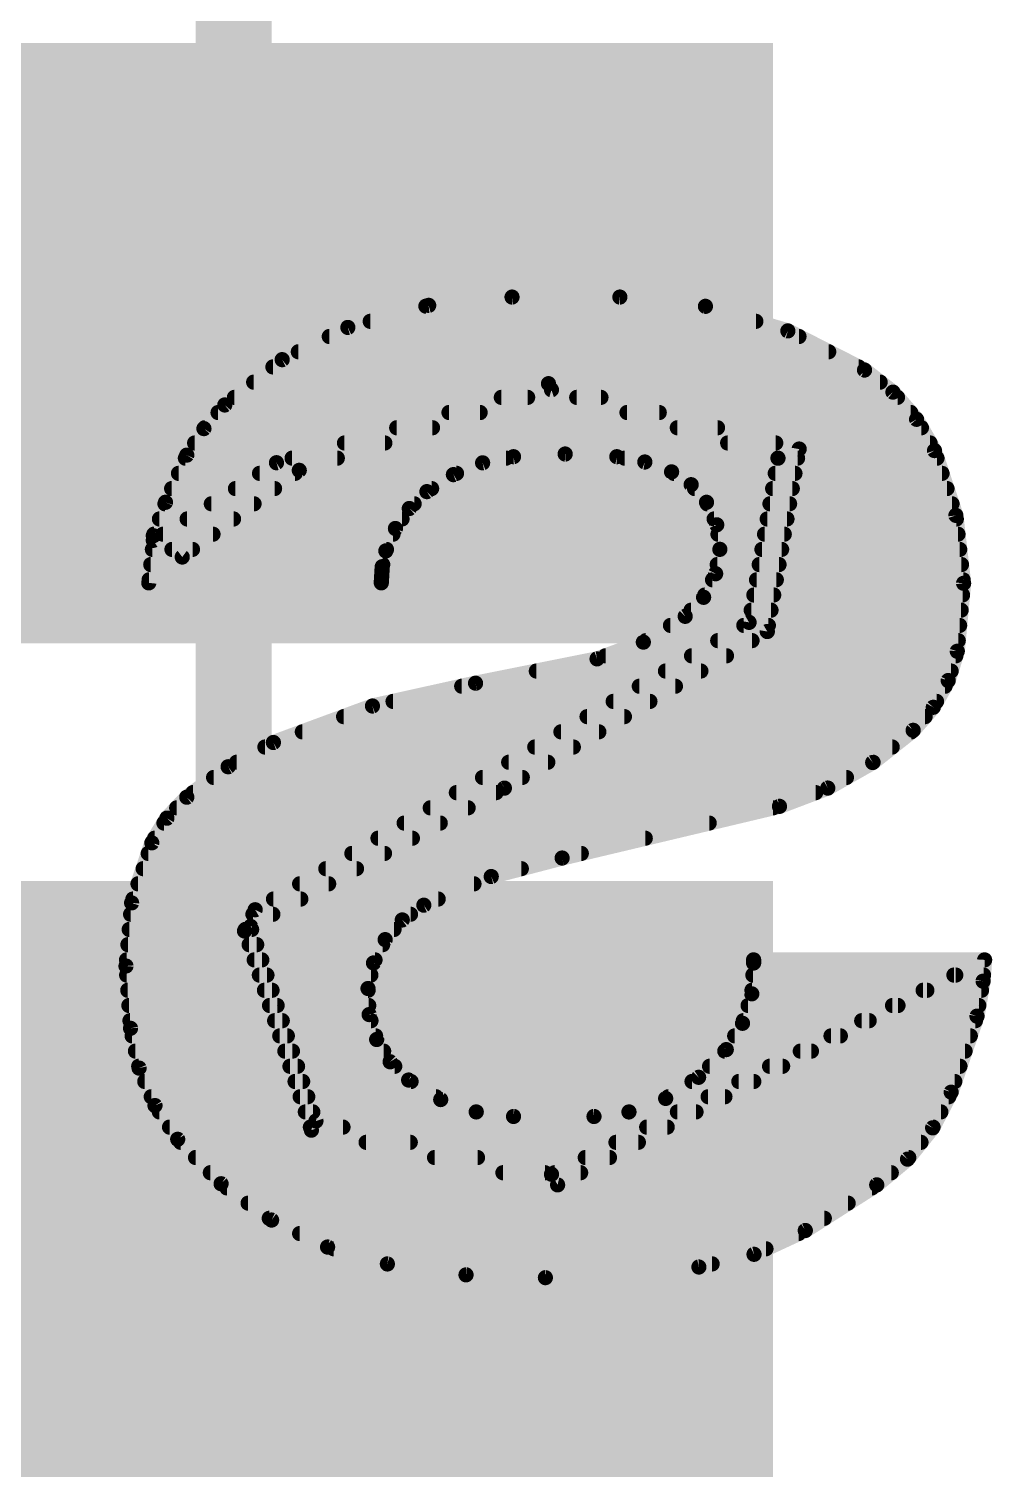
# Model space of a CAD drawing. Extents: x -28 to 79, y -23 to 28.
# Drawn here: x 20.488 to 22.098, y 10.249 to 12.655 of the extents above; entities that cross this region are included whole.
import ezdxf

# ---------------------------------------------------------------- set-up
doc = ezdxf.new("R2010")
doc.units = 0
for name, color, linetype in [('1', 12, 'CONTINUOUS'), ('22', 53, 'CONTINUOUS'), ('29', 253, 'CONTINUOUS'), ('31', 253, 'CONTINUOUS'), ('51', 53, 'CONTINUOUS')]:
    doc.layers.add(name, color=color, linetype=linetype)

# ---------------------------------------------------------------- blocks, each defined once
blk = doc.blocks.new('RECT')
blk.add_solid([(-0.5, -0.5), (0.5, -0.5), (-0.5, 0.5), (0.5, 0.5)])

msp = doc.modelspace()

# ---------------------------------------------------------------- linework, layer by layer
at = {"layer": '1', "const_width": 0.254}
msp.add_lwpolyline([(20.83, 10.73), (5.715, 10.795)], dxfattribs=at)
at = {"layer": '1', "const_width": 0.127}
msp.add_lwpolyline([(20.8297, 10.6665, 1), (20.8303, 10.7935)], format="xyb", dxfattribs=at)
at = {"layer": '22', "const_width": 0.0254}
for points in [[(21.021, 12.1564), (21.1561, 12.1933)], [(21.1514, 12.192), (21.6161, 12.192)], [(21.1561, 12.1933), (21.2954, 12.2072)], [(21.2954, 12.2072), (21.4757, 12.2072)], [(21.4757, 12.2072), (21.6187, 12.1917)], [(21.6187, 12.1917), (21.7565, 12.1506)], [(21.0584, 12.1666), (21.703, 12.1666)], [(20.9113, 12.1026), (21.021, 12.1564)], [(20.99, 12.1412), (21.775, 12.1412)], [(21.7565, 12.1506), (21.8846, 12.0853)], [(20.9382, 12.1158), (21.8248, 12.1158)], [(20.8153, 12.0269), (20.9113, 12.1026)], [(20.8958, 12.0904), (21.8746, 12.0904)], [(21.8846, 12.0853), (21.9321, 12.0484)], [(20.8636, 12.065), (21.9107, 12.065)], [(20.9017, 11.9304), (21.3563, 12.0625)], [(21.3614, 12.0523), (20.9398, 11.9177)], [(21.3563, 12.0625), (21.7754, 11.9532)], [(21.7399, 11.938), (21.3614, 12.0523)], [(21.9321, 12.0484), (21.9716, 12.0029)], [(20.7804, 11.9874), (20.8153, 12.0269)], [(20.8314, 12.0396), (21.3216, 12.0396)], [(21.2775, 12.0396), (21.4441, 12.0396)], [(21.4035, 12.0396), (21.9398, 12.0396)], [(20.8041, 12.0142), (21.2421, 12.0142)], [(21.1901, 12.0142), (21.5415, 12.0142)], [(21.4876, 12.0142), (21.9618, 12.0142)], [(21.9716, 12.0029), (22.0015, 11.9507)], [(20.7518, 11.9431), (20.7804, 11.9874)], [(20.7817, 11.9888), (21.1625, 11.9888)], [(21.1027, 11.9888), (21.6389, 11.9888)], [(21.5717, 11.9888), (21.9797, 11.9888)], [(20.7649, 11.9634), (21.0829, 11.9634)], [(21.0153, 11.9634), (21.7363, 11.9634)], [(21.6558, 11.9634), (21.9942, 11.9634)], [(21.7754, 11.9532), (21.7221, 11.6484)], [(22.0015, 11.9507), (22.0373, 11.8424)], [(20.6959, 11.8008), (20.9017, 11.9304)], [(20.7162, 11.8643), (20.7518, 11.9431)], [(20.7495, 11.938), (21.0034, 11.938)], [(20.9279, 11.938), (21.2854, 11.938)], [(21.2463, 11.9302), (21.1974, 11.9105)], [(21.2979, 11.9405), (21.2463, 11.9302)], [(21.3843, 11.945), (21.2979, 11.9405)], [(21.4706, 11.9405), (21.3843, 11.945)], [(21.5174, 11.9316), (21.4706, 11.9405)], [(21.4838, 11.938), (21.7727, 11.938)], [(21.5621, 11.9151), (21.5174, 11.9316)], [(21.6916, 11.6637), (21.7399, 11.938)], [(21.7399, 11.938), (22.0057, 11.938)], [(20.738, 11.9126), (20.9329, 11.9126)], [(20.9398, 11.9177), (20.7442, 11.7729)], [(20.8734, 11.9126), (21.2026, 11.9126)], [(21.1974, 11.9105), (21.1531, 11.8821)], [(21.5948, 11.8938), (21.5621, 11.9151)], [(21.5659, 11.9126), (21.7683, 11.9126)], [(21.7354, 11.9126), (22.0141, 11.9126)], [(20.7265, 11.8872), (20.8986, 11.8872)], [(20.8331, 11.8872), (21.1611, 11.8872)], [(21.1531, 11.8821), (21.1237, 11.854)], [(21.6205, 11.8643), (21.5948, 11.8938)], [(21.6006, 11.8872), (21.7639, 11.8872)], [(21.731, 11.8872), (22.0225, 11.8872)], [(20.6959, 11.8085), (20.7162, 11.8643)], [(20.7153, 11.8618), (20.8643, 11.8618)], [(20.7928, 11.8618), (21.1319, 11.8618)], [(21.1237, 11.854), (21.1005, 11.8205)], [(21.6376, 11.8267), (21.6205, 11.8643)], [(21.6216, 11.8618), (21.7594, 11.8618)], [(21.7265, 11.8618), (22.0309, 11.8618)], [(20.7061, 11.8364), (20.83, 11.8364)], [(20.7524, 11.8364), (21.1116, 11.8364)], [(21.6332, 11.8364), (21.755, 11.8364)], [(21.722, 11.8364), (22.038, 11.8364)], [(22.0373, 11.8424), (22.0502, 11.729)], [(20.7442, 11.7729), (20.6959, 11.8085)], [(20.6968, 11.811), (20.7957, 11.811)], [(20.7121, 11.811), (21.0965, 11.811)], [(21.1005, 11.8205), (21.0845, 11.7831)], [(21.6428, 11.7857), (21.6376, 11.8267)], [(21.6396, 11.811), (21.7505, 11.811)], [(21.7175, 11.811), (22.0409, 11.811)], [(20.6883, 11.7297), (20.6959, 11.8008)], [(20.6943, 11.7856), (21.0856, 11.7856)], [(20.727, 11.7856), (20.7614, 11.7856)], [(21.0845, 11.7831), (21.0785, 11.7567)], [(21.6357, 11.745), (21.6428, 11.7857)], [(21.6428, 11.7856), (21.7461, 11.7856)], [(21.7131, 11.7856), (22.0437, 11.7856)], [(20.6916, 11.7602), (21.0793, 11.7602)], [(21.0785, 11.7567), (21.0769, 11.7297)], [(21.6384, 11.7602), (21.7417, 11.7602)], [(21.7086, 11.7602), (22.0466, 11.7602)], [(20.6888, 11.7348), (21.0772, 11.7348)], [(21.6156, 11.7056), (21.6357, 11.745)], [(21.6305, 11.7348), (21.7372, 11.7348)], [(21.7041, 11.7348), (22.0495, 11.7348)], [(21.0769, 11.7297), (20.6883, 11.7297)], [(21.6175, 11.7094), (21.7328, 11.7094)], [(21.6996, 11.7094), (22.0484, 11.7094)], [(22.0502, 11.729), (22.0396, 11.6154)], [(21.5849, 11.6738), (21.6156, 11.7056)], [(21.5947, 11.684), (21.7283, 11.684)], [(21.6952, 11.684), (22.046, 11.684)], [(20.8661, 11.1836), (21.6916, 11.6637)], [(21.5149, 11.6307), (21.5849, 11.6738)], [(21.5602, 11.6586), (21.7239, 11.6586)], [(21.6828, 11.6586), (22.0436, 11.6586)], [(21.7221, 11.6484), (21.2827, 11.3868)], [(21.4376, 11.6027), (21.5149, 11.6307)], [(21.519, 11.6332), (21.6966, 11.6332)], [(21.6392, 11.6332), (22.0413, 11.6332)], [(22.0396, 11.6154), (22.0245, 11.5665)], [(21.2344, 11.5621), (21.4376, 11.6027)], [(21.4517, 11.6078), (21.6539, 11.6078)], [(21.5955, 11.6078), (22.0372, 11.6078)], [(21.336, 11.5824), (21.6112, 11.5824)], [(21.5518, 11.5824), (22.0294, 11.5824)], [(22.0245, 11.5665), (21.9995, 11.5218)], [(21.0621, 11.524), (21.2344, 11.5621)], [(21.2113, 11.557), (21.5686, 11.557)], [(21.5081, 11.557), (22.0192, 11.557)], [(20.8966, 11.463), (21.0621, 11.524)], [(21.0966, 11.5316), (21.5259, 11.5316)], [(21.4645, 11.5316), (22.005, 11.5316)], [(21.9995, 11.5218), (21.9659, 11.4833)], [(21.0139, 11.5062), (21.4833, 11.5062)], [(21.4208, 11.5062), (21.9859, 11.5062)], [(20.9449, 11.4808), (21.4406, 11.4808)], [(21.3771, 11.4808), (21.9628, 11.4808)], [(21.9659, 11.4833), (21.8983, 11.4295)], [(20.8209, 11.4225), (20.8966, 11.463)], [(20.8824, 11.4554), (21.3979, 11.4554)], [(21.3334, 11.4554), (21.9308, 11.4554)], [(20.7518, 11.3716), (20.8209, 11.4225)], [(20.835, 11.43), (21.3553, 11.43)], [(21.2898, 11.43), (21.8989, 11.43)], [(21.8983, 11.4295), (21.8232, 11.3869)], [(20.7966, 11.4046), (21.3126, 11.4046)], [(21.2461, 11.4046), (21.8544, 11.4046)], [(20.7186, 11.3366), (20.7518, 11.3716)], [(20.7621, 11.3792), (21.2688, 11.3792)], [(21.2827, 11.3868), (20.8585, 11.1557)], [(21.2024, 11.3792), (21.8029, 11.3792)], [(21.8232, 11.3869), (21.7424, 11.3563)], [(20.7349, 11.3538), (21.2221, 11.3538)], [(21.1587, 11.3538), (21.7319, 11.3538)], [(21.7424, 11.3563), (21.3792, 11.27)], [(20.6934, 11.2954), (20.7186, 11.3366)], [(20.7136, 11.3284), (21.1755, 11.3284)], [(21.1151, 11.3284), (21.625, 11.3284)], [(20.698, 11.303), (21.1289, 11.303)], [(21.0714, 11.303), (21.5181, 11.303)], [(20.6596, 11.1951), (20.6934, 11.2954)], [(20.6874, 11.2776), (21.0823, 11.2776)], [(21.0277, 11.2776), (21.4112, 11.2776)], [(20.6789, 11.2522), (21.0356, 11.2522)], [(20.9841, 11.2522), (21.311, 11.2522)], [(21.3792, 11.27), (21.2607, 11.2391)], [(20.6703, 11.2268), (20.989, 11.2268)], [(20.9404, 11.2268), (21.2318, 11.2268)], [(21.2607, 11.2391), (21.148, 11.1912)], [(20.6618, 11.2014), (20.9424, 11.2014)], [(20.8967, 11.2014), (21.172, 11.2014)], [(20.6502, 11.0896), (20.6596, 11.1951)], [(20.8483, 11.1481), (20.8661, 11.1836)], [(21.148, 11.1912), (21.112, 11.1665)], [(20.6579, 11.176), (20.8958, 11.176)], [(20.8585, 11.1557), (20.9677, 10.8306)], [(20.8623, 11.176), (21.1258, 11.176)], [(21.112, 11.1665), (21.0834, 11.1336)], [(20.6556, 11.1506), (20.8602, 11.1506)], [(20.9601, 10.8153), (20.8483, 11.1481)], [(20.8496, 11.1506), (21.0982, 11.1506)], [(21.0834, 11.1336), (21.0639, 11.0946)], [(20.6534, 11.1252), (20.8687, 11.1252)], [(20.856, 11.1252), (21.0792, 11.1252)], [(20.6578, 10.9855), (20.6502, 11.0896)], [(20.6511, 11.0998), (20.8773, 11.0998)], [(20.8645, 11.0998), (21.0665, 11.0998)], [(21.0639, 11.0946), (21.0548, 11.052)], [(21.3614, 10.7417), (22.0853, 11.0998)], [(22.0853, 11.0998), (21.3716, 10.7239)], [(21.6962, 11.0431), (21.6992, 11.0947)], [(21.6992, 11.0947), (21.6992, 11.0998)], [(21.6992, 11.0998), (22.0853, 11.0998)], [(22.0853, 11.0998), (22.0828, 11.0642)], [(20.6513, 11.0744), (20.8858, 11.0744)], [(20.8731, 11.0744), (21.0595, 11.0744)], [(21.698, 11.0744), (22.0371, 11.0744)], [(22.034, 11.0744), (22.0835, 11.0744)], [(22.0828, 11.0642), (22.0726, 11.0058)], [(20.6532, 11.049), (20.8943, 11.049)], [(20.8816, 11.049), (21.0549, 11.049)], [(21.0548, 11.052), (21.0566, 11.0084)], [(21.6806, 10.9939), (21.6962, 11.0431)], [(21.6965, 11.049), (21.9888, 11.049)], [(21.9826, 11.049), (22.0801, 11.049)], [(20.655, 11.0236), (20.9029, 11.0236)], [(20.8901, 11.0236), (21.056, 11.0236)], [(21.69, 11.0236), (21.9406, 11.0236)], [(21.9313, 11.0236), (22.0757, 11.0236)], [(20.6569, 10.9982), (20.9114, 10.9982)], [(20.6721, 10.9191), (20.6578, 10.9855)], [(20.8987, 10.9982), (21.0597, 10.9982)], [(21.0566, 11.0084), (21.0692, 10.9668)], [(21.6535, 10.9499), (21.6806, 10.9939)], [(21.682, 10.9982), (21.8924, 10.9982)], [(21.8799, 10.9982), (22.07, 10.9982)], [(22.0726, 11.0058), (22.0294, 10.8788)], [(20.6605, 10.9728), (20.9199, 10.9728)], [(20.9072, 10.9728), (21.0674, 10.9728)], [(21.0692, 10.9668), (21.0917, 10.9296)], [(21.6676, 10.9728), (21.8442, 10.9728)], [(21.8286, 10.9728), (22.0614, 10.9728)], [(20.666, 10.9474), (20.9285, 10.9474)], [(20.9157, 10.9474), (21.0809, 10.9474)], [(21.6073, 10.9036), (21.6535, 10.9499)], [(21.651, 10.9474), (21.7959, 10.9474)], [(21.7772, 10.9474), (22.0527, 10.9474)], [(20.6715, 10.922), (20.937, 10.922)], [(20.6987, 10.8565), (20.6721, 10.9191)], [(20.9243, 10.922), (21.0994, 10.922)], [(21.0917, 10.9296), (21.1226, 10.8991)], [(21.6256, 10.922), (21.7477, 10.922)], [(21.7259, 10.922), (22.0441, 10.922)], [(20.6816, 10.8966), (20.9455, 10.8966)], [(20.9328, 10.8966), (21.1267, 10.8966)], [(21.1226, 10.8991), (21.1762, 10.8664)], [(21.5523, 10.8684), (21.6073, 10.9036)], [(21.5963, 10.8966), (21.6995, 10.8966)], [(21.6745, 10.8966), (22.0355, 10.8966)], [(20.6924, 10.8712), (20.9541, 10.8712)], [(20.9413, 10.8712), (21.1684, 10.8712)], [(21.1762, 10.8664), (21.2356, 10.8458)], [(21.4909, 10.8458), (21.5523, 10.8684)], [(21.5566, 10.8712), (21.6513, 10.8712)], [(21.6232, 10.8712), (22.0255, 10.8712)], [(22.0294, 10.8788), (21.9985, 10.8193)], [(20.7366, 10.8001), (20.6987, 10.8565)], [(20.7059, 10.8458), (20.9626, 10.8458)], [(20.9499, 10.8458), (21.2357, 10.8458)], [(21.2356, 10.8458), (21.2979, 10.8382)], [(21.4325, 10.8382), (21.4909, 10.8458)], [(21.4909, 10.8458), (21.603, 10.8458)], [(21.5718, 10.8458), (22.0123, 10.8458)], [(20.723, 10.8204), (21.0129, 10.8204)], [(20.9584, 10.8204), (21.5548, 10.8204)], [(20.9677, 10.8306), (21.3614, 10.7417)], [(21.2979, 10.8382), (21.4325, 10.8382)], [(21.5205, 10.8204), (21.9991, 10.8204)], [(21.9985, 10.8193), (21.9565, 10.7669)], [(20.8092, 10.7258), (20.7366, 10.8001)], [(20.7416, 10.795), (21.1254, 10.795)], [(21.3716, 10.7239), (20.9601, 10.8153)], [(21.0515, 10.795), (21.5066, 10.795)], [(21.4691, 10.795), (21.979, 10.795)], [(20.7664, 10.7696), (21.2378, 10.7696)], [(21.1659, 10.7696), (21.4584, 10.7696)], [(21.4178, 10.7696), (21.9586, 10.7696)], [(20.7912, 10.7442), (21.3503, 10.7442)], [(21.2802, 10.7442), (21.4101, 10.7442)], [(21.3665, 10.7442), (21.9293, 10.7442)], [(21.9565, 10.7669), (21.905, 10.7239)], [(20.8936, 10.6652), (20.8092, 10.7258)], [(21.905, 10.7239), (21.7856, 10.6477)], [(20.8189, 10.7188), (21.897, 10.7188)], [(20.8543, 10.6934), (21.8572, 10.6934)], [(20.8896, 10.668), (21.8174, 10.668)], [(20.9871, 10.62), (20.8936, 10.6652)], [(20.9404, 10.6426), (21.7746, 10.6426)], [(21.7856, 10.6477), (21.6999, 10.6079)], [(21.0871, 10.5918), (20.9871, 10.62)], [(20.9972, 10.6172), (21.7199, 10.6172)], [(21.6999, 10.6079), (21.6078, 10.5867)], [(21.2186, 10.5736), (21.0871, 10.5918)], [(21.0871, 10.5918), (21.6299, 10.5918)], [(21.6078, 10.5867), (21.3512, 10.5689)], [(21.3512, 10.5689), (21.2186, 10.5736)]]:
    msp.add_lwpolyline(points, dxfattribs=at)
at = {"layer": '22', "const_width": 0.0127}
for points in [[(21.1514, 12.1983, 1), (21.1514, 12.1857)], [(21.1554, 12.1996, 1), (21.1567, 12.187)], [(21.1578, 12.1871, 1), (21.1544, 12.1994)], [(21.2954, 12.2135, 1), (21.2954, 12.2009)], [(21.296, 12.2009, 1), (21.2948, 12.2135)], [(21.4764, 12.2135, 1), (21.475, 12.2009)], [(21.4757, 12.2009, 1), (21.4757, 12.2135)], [(21.6205, 12.1978, 1), (21.6169, 12.1856)], [(21.6161, 12.1857, 1), (21.6161, 12.1983)], [(21.618, 12.1854, 1), (21.6194, 12.198)], [(21.0584, 12.173, 1), (21.0584, 12.1603)], [(21.703, 12.1603, 1), (21.703, 12.173)], [(20.99, 12.1476, 1), (20.99, 12.1349)], [(21.0193, 12.1625, 1), (21.0227, 12.1503)], [(21.0238, 12.1507, 1), (21.0182, 12.1621)], [(21.7594, 12.1563, 1), (21.7536, 12.145)], [(21.7547, 12.1446, 1), (21.7583, 12.1567)], [(21.775, 12.1349, 1), (21.775, 12.1476)], [(20.9382, 12.1221, 1), (20.9382, 12.1095)], [(21.8248, 12.1095, 1), (21.8248, 12.1221)], [(20.9085, 12.1083, 1), (20.9141, 12.0969)], [(20.9152, 12.0976, 1), (20.9073, 12.1076)], [(20.8958, 12.0968, 1), (20.8958, 12.0841)], [(21.8746, 12.0841, 1), (21.8746, 12.0968)], [(21.8885, 12.0903, 1), (21.8807, 12.0803)], [(21.8817, 12.0796, 1), (21.8875, 12.091)], [(20.8636, 12.0714, 1), (20.8636, 12.0587)], [(21.3579, 12.0686, 1), (21.3547, 12.0564)], [(21.3581, 12.0564, 1), (21.3545, 12.0686)], [(21.3632, 12.0584, 1), (21.3596, 12.0462)], [(21.3633, 12.0463, 1), (21.3595, 12.0583)], [(21.9107, 12.0587, 1), (21.9107, 12.0714)], [(21.9369, 12.0525, 1), (21.9273, 12.0442)], [(21.9282, 12.0434, 1), (21.936, 12.0534)], [(20.8114, 12.0319, 1), (20.8192, 12.0219)], [(20.8201, 12.0227, 1), (20.8105, 12.0311)], [(20.8314, 12.0459, 1), (20.8314, 12.0333)], [(21.2775, 12.0459, 1), (21.2775, 12.0333)], [(21.3216, 12.0333, 1), (21.3216, 12.0459)], [(21.4035, 12.0459, 1), (21.4035, 12.0333)], [(21.4441, 12.0333, 1), (21.4441, 12.0459)], [(21.9398, 12.0333, 1), (21.9398, 12.0459)], [(20.8041, 12.0206, 1), (20.8041, 12.0079)], [(21.1901, 12.0206, 1), (21.1901, 12.0079)], [(21.2421, 12.0079, 1), (21.2421, 12.0206)], [(21.4876, 12.0206, 1), (21.4876, 12.0079)], [(21.5415, 12.0079, 1), (21.5415, 12.0206)], [(21.9618, 12.0079, 1), (21.9618, 12.0206)], [(21.9771, 12.0061, 1), (21.9661, 11.9998)], [(21.9668, 11.9988, 1), (21.9764, 12.0071)], [(20.7757, 11.9916, 1), (20.7852, 11.9832)], [(20.7858, 11.9839, 1), (20.7751, 11.9908)], [(20.7817, 11.9952, 1), (20.7817, 11.9825)], [(21.1027, 11.9952, 1), (21.1027, 11.9825)], [(21.1625, 11.9825, 1), (21.1625, 11.9952)], [(21.5717, 11.9952, 1), (21.5717, 11.9825)], [(21.6389, 11.9825, 1), (21.6389, 11.9952)], [(21.9797, 11.9825, 1), (21.9797, 11.9952)], [(20.7649, 11.9697, 1), (20.7649, 11.9571)], [(21.0153, 11.9697, 1), (21.0153, 11.9571)], [(21.0829, 11.9571, 1), (21.0829, 11.9697)], [(21.6558, 11.9697, 1), (21.6558, 11.9571)], [(21.7363, 11.9571, 1), (21.7363, 11.9697)], [(21.7817, 11.9521, 1), (21.7691, 11.9543)], [(21.7738, 11.9471, 1), (21.777, 11.9593)], [(21.9942, 11.9571, 1), (21.9942, 11.9697)], [(22.0075, 11.9527, 1), (21.9955, 11.9487)], [(21.996, 11.9475, 1), (22.007, 11.9539)], [(20.7495, 11.9444, 1), (20.7495, 11.9317)], [(20.7465, 11.9465, 1), (20.7571, 11.9397)], [(20.7576, 11.9405, 1), (20.746, 11.9457)], [(20.8999, 11.9365, 1), (20.9035, 11.9243)], [(20.9051, 11.925, 1), (20.8983, 11.9358)], [(20.9279, 11.9444, 1), (20.9279, 11.9317)], [(21.0034, 11.9317, 1), (21.0034, 11.9444)], [(21.245, 11.9364, 1), (21.2475, 11.924)], [(21.2486, 11.9243, 1), (21.2439, 11.9361)], [(21.2854, 11.9317, 1), (21.2854, 11.9444)], [(21.2976, 11.9468, 1), (21.2982, 11.9342)], [(21.2991, 11.9343, 1), (21.2967, 11.9467)], [(21.3846, 11.9513, 1), (21.3839, 11.9386)], [(21.3846, 11.9386, 1), (21.3839, 11.9513)], [(21.4718, 11.9467, 1), (21.4694, 11.9343)], [(21.4703, 11.9342, 1), (21.4709, 11.9468)], [(21.4838, 11.9444, 1), (21.4838, 11.9317)], [(21.5196, 11.9376, 1), (21.5152, 11.9257)], [(21.5162, 11.9254, 1), (21.5186, 11.9379)], [(21.7399, 11.9444, 1), (21.7399, 11.9317)], [(21.7462, 11.9369, 1), (21.7336, 11.9391)], [(21.7381, 11.9319, 1), (21.7417, 11.9441)], [(21.7727, 11.9317, 1), (21.7727, 11.9444)], [(22.0057, 11.9317, 1), (22.0057, 11.9444)], [(20.738, 11.919, 1), (20.738, 11.9063)], [(20.8734, 11.919, 1), (20.8734, 11.9063)], [(20.9329, 11.9063, 1), (20.9329, 11.919)], [(20.9379, 11.9237, 1), (20.9417, 11.9117)], [(20.9436, 11.9126, 1), (20.936, 11.9228)], [(21.1951, 11.9164, 1), (21.1998, 11.9046)], [(21.2009, 11.9052, 1), (21.194, 11.9159)], [(21.2026, 11.9063, 1), (21.2026, 11.919)], [(21.5656, 11.9204, 1), (21.5586, 11.9098)], [(21.5659, 11.919, 1), (21.5659, 11.9063)], [(21.5599, 11.9091, 1), (21.5643, 11.9211)], [(21.7354, 11.919, 1), (21.7354, 11.9063)], [(21.7683, 11.9063, 1), (21.7683, 11.919)], [(22.0141, 11.9063, 1), (22.0141, 11.919)], [(20.7265, 11.8935, 1), (20.7265, 11.8809)], [(20.8331, 11.8935, 1), (20.8331, 11.8809)], [(20.8986, 11.8809, 1), (20.8986, 11.8935)], [(21.1497, 11.8874, 1), (21.1565, 11.8768)], [(21.1575, 11.8775, 1), (21.1487, 11.8867)], [(21.1611, 11.8809, 1), (21.1611, 11.8935)], [(21.5996, 11.8979, 1), (21.5901, 11.8896)], [(21.5914, 11.8885, 1), (21.5983, 11.8991)], [(21.6006, 11.8935, 1), (21.6006, 11.8809)], [(21.731, 11.8935, 1), (21.731, 11.8809)], [(21.7639, 11.8809, 1), (21.7639, 11.8935)], [(22.0225, 11.8809, 1), (22.0225, 11.8935)], [(20.7153, 11.8681, 1), (20.7153, 11.8555)], [(20.7104, 11.8669, 1), (20.722, 11.8617)], [(20.7222, 11.8621, 1), (20.7102, 11.8665)], [(20.7928, 11.8681, 1), (20.7928, 11.8555)], [(20.8643, 11.8555, 1), (20.8643, 11.8681)], [(21.1193, 11.8585, 1), (21.1281, 11.8494)], [(21.1289, 11.8503, 1), (21.1185, 11.8576)], [(21.1319, 11.8555, 1), (21.1319, 11.8681)], [(21.6263, 11.8669, 1), (21.6147, 11.8617)], [(21.6216, 11.8681, 1), (21.6216, 11.8555)], [(21.6157, 11.8601, 1), (21.6253, 11.8685)], [(21.7265, 11.8681, 1), (21.7265, 11.8555)], [(21.7594, 11.8555, 1), (21.7594, 11.8681)], [(22.0309, 11.8555, 1), (22.0309, 11.8681)], [(20.7061, 11.8428, 1), (20.7061, 11.8301)], [(20.7524, 11.8428, 1), (20.7524, 11.8301)], [(20.83, 11.8301, 1), (20.83, 11.8428)], [(21.1116, 11.8301, 1), (21.1116, 11.8428)], [(21.6332, 11.8428, 1), (21.6332, 11.8301)], [(21.722, 11.8428, 1), (21.722, 11.8301)], [(21.755, 11.8301, 1), (21.755, 11.8428)], [(22.0436, 11.8431, 1), (22.031, 11.8416)], [(22.0313, 11.8404, 1), (22.0433, 11.8444)], [(22.038, 11.8301, 1), (22.038, 11.8428)], [(20.6997, 11.8136, 1), (20.6921, 11.8034)], [(20.6899, 11.8107, 1), (20.7019, 11.8063)], [(20.6968, 11.8173, 1), (20.6968, 11.8047)], [(20.7121, 11.8173, 1), (20.7121, 11.8047)], [(20.7957, 11.8047, 1), (20.7957, 11.8173)], [(21.0953, 11.8241, 1), (21.1058, 11.8169)], [(21.1064, 11.818, 1), (21.0947, 11.823)], [(21.0965, 11.8047, 1), (21.0965, 11.8173)], [(21.6439, 11.8275, 1), (21.6313, 11.8259)], [(21.6318, 11.8241, 1), (21.6434, 11.8293)], [(21.6396, 11.8173, 1), (21.6396, 11.8047)], [(21.7175, 11.8173, 1), (21.7175, 11.8047)], [(21.7505, 11.8047, 1), (21.7505, 11.8173)], [(22.0409, 11.8047, 1), (22.0409, 11.8173)], [(20.6943, 11.7919, 1), (20.6943, 11.7793)], [(20.7022, 11.8001, 1), (20.6896, 11.8015)], [(20.6925, 11.8062, 1), (20.6993, 11.7954)], [(20.727, 11.7919, 1), (20.727, 11.7793)], [(20.7614, 11.7793, 1), (20.7614, 11.7919)], [(21.0787, 11.7856, 1), (21.0903, 11.7806)], [(21.0907, 11.7817, 1), (21.0783, 11.7845)], [(21.0856, 11.7793, 1), (21.0856, 11.7919)], [(21.6428, 11.7919, 1), (21.6428, 11.7793)], [(21.6365, 11.7849, 1), (21.6491, 11.7865)], [(21.6491, 11.7846, 1), (21.6366, 11.7868)], [(21.7131, 11.7919, 1), (21.7131, 11.7793)], [(21.7461, 11.7793, 1), (21.7461, 11.7919)], [(22.0437, 11.7793, 1), (22.0437, 11.7919)], [(20.6916, 11.7666, 1), (20.6916, 11.7539)], [(20.7404, 11.778, 1), (20.748, 11.7678)], [(20.7404, 11.7678, 1), (20.748, 11.778)], [(21.0849, 11.7563, 1), (21.0722, 11.7571)], [(21.0793, 11.7539, 1), (21.0793, 11.7666)], [(21.6384, 11.7666, 1), (21.6384, 11.7539)], [(21.7086, 11.7666, 1), (21.7086, 11.7539)], [(21.7417, 11.7539, 1), (21.7417, 11.7666)], [(22.0466, 11.7539, 1), (22.0466, 11.7666)], [(20.6888, 11.7411, 1), (20.6888, 11.7285)], [(21.0723, 11.7581, 1), (21.0847, 11.7553)], [(21.0772, 11.7285, 1), (21.0772, 11.7411)], [(21.6305, 11.7411, 1), (21.6305, 11.7285)], [(21.6294, 11.7461, 1), (21.642, 11.7439)], [(21.6414, 11.7421, 1), (21.63, 11.7479)], [(21.7041, 11.7411, 1), (21.7041, 11.7285)], [(21.7372, 11.7285, 1), (21.7372, 11.7411)], [(22.0495, 11.7285, 1), (22.0495, 11.7411)], [(20.6883, 11.7361, 1), (20.6883, 11.7234)], [(20.682, 11.7304, 1), (20.6946, 11.729)], [(21.0706, 11.7301, 1), (21.0832, 11.7293)], [(21.0769, 11.7234, 1), (21.0769, 11.7361)], [(21.6175, 11.7157, 1), (21.6175, 11.7031)], [(21.6996, 11.7157, 1), (21.6996, 11.7031)], [(21.7328, 11.7031, 1), (21.7328, 11.7157)], [(22.0565, 11.7284, 1), (22.0439, 11.7296)], [(22.0439, 11.7283, 1), (22.0565, 11.7297)], [(22.0484, 11.7031, 1), (22.0484, 11.7157)], [(21.5947, 11.6904, 1), (21.5947, 11.6777)], [(21.6099, 11.7085, 1), (21.6213, 11.7027)], [(21.6202, 11.7012, 1), (21.611, 11.71)], [(21.6952, 11.6904, 1), (21.6952, 11.6777)], [(21.7283, 11.6777, 1), (21.7283, 11.6904)], [(22.046, 11.6777, 1), (22.046, 11.6904)], [(21.5602, 11.6649, 1), (21.5602, 11.6523)], [(21.5803, 11.6782, 1), (21.5895, 11.6694)], [(21.5882, 11.6684, 1), (21.5816, 11.6792)], [(21.6828, 11.6649, 1), (21.6828, 11.6523)], [(21.6948, 11.6582, 1), (21.6884, 11.6692)], [(21.7239, 11.6523, 1), (21.7239, 11.6649)], [(22.0436, 11.6523, 1), (22.0436, 11.6649)], [(21.6853, 11.6648, 1), (21.6979, 11.6626)], [(21.7158, 11.6495, 1), (21.7284, 11.6473)], [(21.7253, 11.6429, 1), (21.7189, 11.6539)], [(21.5116, 11.6361, 1), (21.5182, 11.6253)], [(21.519, 11.6395, 1), (21.519, 11.6269)], [(21.5171, 11.6247, 1), (21.5128, 11.6366)], [(21.6392, 11.6395, 1), (21.6392, 11.6269)], [(21.6966, 11.6269, 1), (21.6966, 11.6395)], [(22.0457, 11.6135, 1), (22.0335, 11.6173)], [(22.0413, 11.6269, 1), (22.0413, 11.6395)], [(21.4354, 11.6087, 1), (21.4398, 11.5967)], [(21.4388, 11.5965, 1), (21.4364, 11.6089)], [(21.4517, 11.6142, 1), (21.4517, 11.6015)], [(21.5955, 11.6142, 1), (21.5955, 11.6015)], [(21.6539, 11.6015, 1), (21.6539, 11.6142)], [(22.0333, 11.616, 1), (22.0459, 11.6148)], [(22.0372, 11.6015, 1), (22.0372, 11.6142)], [(21.336, 11.5887, 1), (21.336, 11.5761)], [(21.5518, 11.5887, 1), (21.5518, 11.5761)], [(21.6112, 11.5761, 1), (21.6112, 11.5887)], [(22.03, 11.5634, 1), (22.0189, 11.5696)], [(22.0294, 11.5761, 1), (22.0294, 11.5887)], [(21.2113, 11.5633, 1), (21.2113, 11.5507)], [(21.2332, 11.5683, 1), (21.2356, 11.5559)], [(21.2358, 11.5559, 1), (21.233, 11.5683)], [(21.5081, 11.5633, 1), (21.5081, 11.5507)], [(21.5686, 11.5507, 1), (21.5686, 11.5633)], [(22.0184, 11.5684, 1), (22.0305, 11.5646)], [(22.0192, 11.5507, 1), (22.0192, 11.5633)], [(21.0608, 11.5302, 1), (21.0635, 11.5178)], [(21.0643, 11.518, 1), (21.06, 11.5299)], [(21.0966, 11.538, 1), (21.0966, 11.5253)], [(21.4645, 11.538, 1), (21.4645, 11.5253)], [(21.5259, 11.5253, 1), (21.5259, 11.538)], [(21.994, 11.5249, 1), (22.0051, 11.5188)], [(22.0043, 11.5177, 1), (21.9948, 11.526)], [(22.005, 11.5253, 1), (22.005, 11.538)], [(21.0139, 11.5125, 1), (21.0139, 11.4999)], [(21.4208, 11.5125, 1), (21.4208, 11.4999)], [(21.4833, 11.4999, 1), (21.4833, 11.5125)], [(21.9859, 11.4999, 1), (21.9859, 11.5125)], [(20.9449, 11.4871, 1), (20.9449, 11.4745)], [(21.3771, 11.4871, 1), (21.3771, 11.4745)], [(21.4406, 11.4745, 1), (21.4406, 11.4871)], [(21.9611, 11.4875, 1), (21.9707, 11.4791)], [(21.9699, 11.4783, 1), (21.9619, 11.4883)], [(21.9628, 11.4745, 1), (21.9628, 11.4871)], [(20.8824, 11.4618, 1), (20.8824, 11.4491)], [(20.8944, 11.469, 1), (20.8988, 11.457)], [(20.8996, 11.4574, 1), (20.8936, 11.4686)], [(21.3334, 11.4618, 1), (21.3334, 11.4491)], [(21.3979, 11.4491, 1), (21.3979, 11.4618)], [(21.9308, 11.4491, 1), (21.9308, 11.4618)], [(20.8179, 11.4281, 1), (20.8239, 11.4169)], [(20.8247, 11.4174, 1), (20.8172, 11.4276)], [(20.835, 11.4363, 1), (20.835, 11.4237)], [(21.2898, 11.4363, 1), (21.2898, 11.4237)], [(21.3553, 11.4237, 1), (21.3553, 11.4363)], [(21.8943, 11.4345, 1), (21.9022, 11.4246)], [(21.9014, 11.424, 1), (21.8952, 11.4351)], [(21.8989, 11.4237, 1), (21.8989, 11.4363)], [(20.7966, 11.4109, 1), (20.7966, 11.3983)], [(21.2461, 11.4109, 1), (21.2461, 11.3983)], [(21.3126, 11.3983, 1), (21.3126, 11.4109)], [(21.8544, 11.3983, 1), (21.8544, 11.4109)], [(20.748, 11.3767, 1), (20.7556, 11.3665)], [(20.7564, 11.3672, 1), (20.7472, 11.376)], [(20.7621, 11.3856, 1), (20.7621, 11.3729)], [(21.2024, 11.3856, 1), (21.2024, 11.3729)], [(21.2688, 11.3729, 1), (21.2688, 11.3856)], [(21.2795, 11.3923, 1), (21.2859, 11.3813)], [(21.2857, 11.3812, 1), (21.2797, 11.3924)], [(21.8029, 11.3729, 1), (21.8029, 11.3856)], [(21.8201, 11.3924, 1), (21.8263, 11.3813)], [(21.8254, 11.3809, 1), (21.8209, 11.3928)], [(20.7349, 11.3601, 1), (20.7349, 11.3475)], [(21.1587, 11.3601, 1), (21.1587, 11.3475)], [(21.2221, 11.3475, 1), (21.2221, 11.3601)], [(21.7319, 11.3475, 1), (21.7319, 11.3601)], [(21.7402, 11.3622, 1), (21.7446, 11.3504)], [(21.7439, 11.3501, 1), (21.7409, 11.3625)], [(20.7136, 11.3347, 1), (20.7136, 11.3221)], [(20.714, 11.341, 1), (20.7232, 11.3322)], [(20.724, 11.3333, 1), (20.7131, 11.3399)], [(21.1151, 11.3347, 1), (21.1151, 11.3221)], [(21.1755, 11.3221, 1), (21.1755, 11.3347)], [(21.625, 11.3221, 1), (21.625, 11.3347)], [(20.698, 11.3094, 1), (20.698, 11.2967)], [(21.0714, 11.3094, 1), (21.0714, 11.2967)], [(21.1289, 11.2967, 1), (21.1289, 11.3094)], [(21.5181, 11.2967, 1), (21.5181, 11.3094)], [(20.6874, 11.284, 1), (20.6874, 11.2713)], [(20.688, 11.2987, 1), (20.6988, 11.2921)], [(20.6994, 11.2934, 1), (20.6874, 11.2974)], [(21.0277, 11.284, 1), (21.0277, 11.2713)], [(21.0823, 11.2713, 1), (21.0823, 11.284)], [(21.4112, 11.2713, 1), (21.4112, 11.284)], [(20.6789, 11.2585, 1), (20.6789, 11.2459)], [(20.9841, 11.2585, 1), (20.9841, 11.2459)], [(21.0356, 11.2459, 1), (21.0356, 11.2585)], [(21.311, 11.2459, 1), (21.311, 11.2585)], [(21.3777, 11.2762, 1), (21.3807, 11.2638)], [(21.3808, 11.2639, 1), (21.3776, 11.2761)], [(20.6703, 11.2332, 1), (20.6703, 11.2205)], [(20.9404, 11.2332, 1), (20.9404, 11.2205)], [(20.989, 11.2205, 1), (20.989, 11.2332)], [(21.2318, 11.2205, 1), (21.2318, 11.2332)], [(21.2591, 11.2452, 1), (21.2623, 11.2329)], [(21.2632, 11.2332, 1), (21.2582, 11.2449)], [(20.6618, 11.2078, 1), (20.6618, 11.1951)], [(20.8967, 11.2078, 1), (20.8967, 11.1951)], [(20.9424, 11.1951, 1), (20.9424, 11.2078)], [(21.172, 11.1951, 1), (21.172, 11.2078)], [(20.6536, 11.1971, 1), (20.6656, 11.193)], [(20.6659, 11.1945, 1), (20.6533, 11.1956)], [(20.8629, 11.1891, 1), (20.8693, 11.1781)], [(20.8718, 11.1808, 1), (20.8604, 11.1864)], [(21.1455, 11.197, 1), (21.1505, 11.1854)], [(21.1516, 11.186, 1), (21.1444, 11.1964)], [(20.6579, 11.1823, 1), (20.6579, 11.1697)], [(20.8645, 11.1577, 1), (20.8525, 11.1537)], [(20.8555, 11.1613, 1), (20.8615, 11.1501)], [(20.8623, 11.1823, 1), (20.8623, 11.1697)], [(20.8958, 11.1697, 1), (20.8958, 11.1823)], [(21.1084, 11.1718, 1), (21.1156, 11.1613)], [(21.1168, 11.1624, 1), (21.1072, 11.1707)], [(21.1258, 11.1697, 1), (21.1258, 11.1823)], [(20.6556, 11.157, 1), (20.6556, 11.1443)], [(20.8543, 11.1501, 1), (20.8423, 11.1461)], [(20.8426, 11.1509, 1), (20.854, 11.1453)], [(20.8496, 11.157, 1), (20.8496, 11.1443)], [(20.8602, 11.1443, 1), (20.8602, 11.157)], [(21.0786, 11.1378, 1), (21.0882, 11.1295)], [(21.0891, 11.1308, 1), (21.0777, 11.1365)], [(21.0982, 11.1443, 1), (21.0982, 11.157)], [(20.6534, 11.1316, 1), (20.6534, 11.1189)], [(20.856, 11.1316, 1), (20.856, 11.1189)], [(20.8687, 11.1189, 1), (20.8687, 11.1316)], [(21.0792, 11.1189, 1), (21.0792, 11.1316)], [(20.6565, 11.0901, 1), (20.6439, 11.0891)], [(20.6439, 11.0902, 1), (20.6565, 11.089)], [(20.6511, 11.1061, 1), (20.6511, 11.0935)], [(20.8645, 11.1061, 1), (20.8645, 11.0935)], [(20.8773, 11.0935, 1), (20.8773, 11.1061)], [(21.0582, 11.0975, 1), (21.0696, 11.0918)], [(21.0701, 11.0933, 1), (21.0577, 11.096)], [(21.0665, 11.0935, 1), (21.0665, 11.1061)], [(21.7056, 11.0998, 1), (21.6928, 11.0998)], [(21.6928, 11.0947, 1), (21.7056, 11.0947)], [(21.6992, 11.1061, 1), (21.6992, 11.0935)], [(21.7055, 11.0943, 1), (21.6929, 11.0951)], [(22.0916, 11.0994, 1), (22.079, 11.1002)], [(22.0883, 11.0942, 1), (22.0823, 11.1054)], [(22.0881, 11.0941, 1), (22.0825, 11.1055)], [(22.0853, 11.0935, 1), (22.0853, 11.1061)], [(20.6513, 11.0808, 1), (20.6513, 11.0681)], [(20.8731, 11.0808, 1), (20.8731, 11.0681)], [(20.8858, 11.0681, 1), (20.8858, 11.0808)], [(21.0595, 11.0681, 1), (21.0595, 11.0808)], [(21.698, 11.0808, 1), (21.698, 11.0681)], [(22.034, 11.0808, 1), (22.034, 11.0681)], [(22.0371, 11.0681, 1), (22.0371, 11.0808)], [(22.0891, 11.0631, 1), (22.0765, 11.0653)], [(22.0765, 11.0646, 1), (22.0891, 11.0638)], [(22.0835, 11.0681, 1), (22.0835, 11.0808)], [(20.6532, 11.0554, 1), (20.6532, 11.0427)], [(20.8816, 11.0554, 1), (20.8816, 11.0427)], [(20.8943, 11.0427, 1), (20.8943, 11.0554)], [(21.0611, 11.0522, 1), (21.0484, 11.0517)], [(21.0485, 11.0533, 1), (21.061, 11.0507)], [(21.0549, 11.0427, 1), (21.0549, 11.0554)], [(21.6898, 11.0435, 1), (21.7025, 11.0428)], [(21.6965, 11.0554, 1), (21.6965, 11.0427)], [(21.7022, 11.0412, 1), (21.6901, 11.045)], [(21.9826, 11.0554, 1), (21.9826, 11.0427)], [(21.9888, 11.0427, 1), (21.9888, 11.0554)], [(22.0801, 11.0427, 1), (22.0801, 11.0554)], [(20.655, 11.0299, 1), (20.655, 11.0173)], [(20.8901, 11.0299, 1), (20.8901, 11.0173)], [(20.9029, 11.0173, 1), (20.9029, 11.0299)], [(21.056, 11.0173, 1), (21.056, 11.0299)], [(21.69, 11.0299, 1), (21.69, 11.0173)], [(21.9313, 11.0299, 1), (21.9313, 11.0173)], [(21.9406, 11.0173, 1), (21.9406, 11.0299)], [(22.0757, 11.0173, 1), (22.0757, 11.0299)], [(20.6569, 11.0046, 1), (20.6569, 10.9919)], [(20.664, 10.9868, 1), (20.6516, 10.9842)], [(20.8987, 11.0046, 1), (20.8987, 10.9919)], [(20.9114, 10.9919, 1), (20.9114, 11.0046)], [(21.0627, 11.0102, 1), (21.0505, 11.0066)], [(21.0503, 11.0081, 1), (21.0629, 11.0087)], [(21.0597, 10.9919, 1), (21.0597, 11.0046)], [(21.6746, 10.9958, 1), (21.6867, 10.992)], [(21.686, 10.9905, 1), (21.6752, 10.9972)], [(21.682, 11.0046, 1), (21.682, 10.9919)], [(21.8799, 11.0046, 1), (21.8799, 10.9919)], [(21.8924, 10.9919, 1), (21.8924, 11.0046)], [(22.0663, 11.0069, 1), (22.0789, 11.0047)], [(22.0786, 11.0038, 1), (22.0666, 11.0078)], [(22.07, 10.9919, 1), (22.07, 11.0046)], [(20.6515, 10.985, 1), (20.6641, 10.986)], [(20.6605, 10.9792, 1), (20.6605, 10.9665)], [(20.9072, 10.9792, 1), (20.9072, 10.9665)], [(20.9199, 10.9665, 1), (20.9199, 10.9792)], [(21.0746, 10.9701, 1), (21.0638, 10.9635)], [(21.0631, 10.965, 1), (21.0753, 10.9687)], [(21.0674, 10.9665, 1), (21.0674, 10.9792)], [(21.6676, 10.9792, 1), (21.6676, 10.9665)], [(21.8286, 10.9792, 1), (21.8286, 10.9665)], [(21.8442, 10.9665, 1), (21.8442, 10.9792)], [(22.0614, 10.9665, 1), (22.0614, 10.9792)], [(20.666, 10.9537, 1), (20.666, 10.9411)], [(20.9157, 10.9537, 1), (20.9157, 10.9411)], [(20.9285, 10.9411, 1), (20.9285, 10.9537)], [(21.0809, 10.9411, 1), (21.0809, 10.9537)], [(21.651, 10.9537, 1), (21.651, 10.9411)], [(21.6481, 10.9532, 1), (21.6589, 10.9466)], [(21.658, 10.9454, 1), (21.649, 10.9544)], [(21.7772, 10.9537, 1), (21.7772, 10.9411)], [(21.7959, 10.9411, 1), (21.7959, 10.9537)], [(22.0527, 10.9411, 1), (22.0527, 10.9537)], [(20.6715, 10.9284, 1), (20.6715, 10.9157)], [(20.6779, 10.9215, 1), (20.6662, 10.9166)], [(20.6659, 10.9177, 1), (20.6783, 10.9204)], [(20.9243, 10.9284, 1), (20.9243, 10.9157)], [(20.937, 10.9157, 1), (20.937, 10.9284)], [(21.0961, 10.9341, 1), (21.0872, 10.9251)], [(21.0862, 10.9263, 1), (21.0971, 10.9329)], [(21.0994, 10.9157, 1), (21.0994, 10.9284)], [(21.6256, 10.9284, 1), (21.6256, 10.9157)], [(21.7259, 10.9284, 1), (21.7259, 10.9157)], [(21.7477, 10.9157, 1), (21.7477, 10.9284)], [(22.0441, 10.9157, 1), (22.0441, 10.9284)], [(20.6816, 10.903, 1), (20.6816, 10.8903)], [(20.9328, 10.903, 1), (20.9328, 10.8903)], [(20.9455, 10.8903, 1), (20.9455, 10.903)], [(21.1259, 10.9045, 1), (21.1193, 10.8937)], [(21.1181, 10.8946, 1), (21.1271, 10.9036)], [(21.1267, 10.8903, 1), (21.1267, 10.903)], [(21.5963, 10.903, 1), (21.5963, 10.8903)], [(21.6028, 10.9081, 1), (21.6118, 10.8992)], [(21.6107, 10.8983, 1), (21.6039, 10.909)], [(21.6745, 10.903, 1), (21.6745, 10.8903)], [(21.6995, 10.8903, 1), (21.6995, 10.903)], [(22.0355, 10.8903, 1), (22.0355, 10.903)], [(20.6924, 10.8775, 1), (20.6924, 10.8649)], [(20.9413, 10.8775, 1), (20.9413, 10.8649)], [(20.9541, 10.8649, 1), (20.9541, 10.8775)], [(21.1684, 10.8649, 1), (21.1684, 10.8775)], [(21.1783, 10.8724, 1), (21.1742, 10.8604)], [(21.1729, 10.861, 1), (21.1795, 10.8719)], [(21.5488, 10.8737, 1), (21.5557, 10.863)], [(21.5544, 10.8624, 1), (21.5501, 10.8743)], [(21.5566, 10.8775, 1), (21.5566, 10.8649)], [(21.6232, 10.8775, 1), (21.6232, 10.8649)], [(21.6513, 10.8649, 1), (21.6513, 10.8775)], [(22.0234, 10.8808, 1), (22.0354, 10.8768)], [(22.035, 10.8759, 1), (22.0238, 10.8817)], [(22.0255, 10.8649, 1), (22.0255, 10.8775)], [(20.7039, 10.86, 1), (20.6934, 10.853)], [(20.6928, 10.854, 1), (20.7045, 10.859)], [(20.7059, 10.8521, 1), (20.7059, 10.8395)], [(20.9499, 10.8521, 1), (20.9499, 10.8395)], [(20.9626, 10.8395, 1), (20.9626, 10.8521)], [(21.2363, 10.8521, 1), (21.2348, 10.8395)], [(21.2335, 10.8398, 1), (21.2376, 10.8518)], [(21.2357, 10.8395, 1), (21.2357, 10.8521)], [(21.4909, 10.8521, 1), (21.4909, 10.8395)], [(21.4887, 10.8518, 1), (21.4931, 10.8398)], [(21.4917, 10.8395, 1), (21.4901, 10.8521)], [(21.5718, 10.8521, 1), (21.5718, 10.8395)], [(21.603, 10.8395, 1), (21.603, 10.8521)], [(22.0123, 10.8395, 1), (22.0123, 10.8521)], [(20.723, 10.8268, 1), (20.723, 10.8141)], [(20.9584, 10.8268, 1), (20.9584, 10.8141)], [(20.9691, 10.8368, 1), (20.9663, 10.8244)], [(20.9617, 10.8286, 1), (20.9737, 10.8326)], [(21.0129, 10.8141, 1), (21.0129, 10.8268)], [(21.2979, 10.8445, 1), (21.2979, 10.8319)], [(21.2971, 10.8319, 1), (21.2987, 10.8445)], [(21.4317, 10.8445, 1), (21.4333, 10.8319)], [(21.4325, 10.8319, 1), (21.4325, 10.8445)], [(21.5205, 10.8268, 1), (21.5205, 10.8141)], [(21.5548, 10.8141, 1), (21.5548, 10.8268)], [(22.0034, 10.8153, 1), (21.9935, 10.8232)], [(21.9991, 10.8141, 1), (21.9991, 10.8268)], [(20.7411, 10.8045, 1), (20.7321, 10.7957)], [(20.7313, 10.7966, 1), (20.7419, 10.8036)], [(20.7416, 10.8013, 1), (20.7416, 10.7887)], [(20.9615, 10.8215, 1), (20.9587, 10.8091)], [(20.9541, 10.8133, 1), (20.9661, 10.8173)], [(21.0515, 10.8013, 1), (21.0515, 10.7887)], [(21.1254, 10.7887, 1), (21.1254, 10.8013)], [(21.4691, 10.8013, 1), (21.4691, 10.7887)], [(21.5066, 10.7887, 1), (21.5066, 10.8013)], [(21.979, 10.7887, 1), (21.979, 10.8013)], [(21.9928, 10.8222, 1), (22.0041, 10.8163)], [(20.7664, 10.7759, 1), (20.7664, 10.7633)], [(21.1659, 10.7759, 1), (21.1659, 10.7633)], [(21.2378, 10.7633, 1), (21.2378, 10.7759)], [(21.4178, 10.7759, 1), (21.4178, 10.7633)], [(21.4584, 10.7633, 1), (21.4584, 10.7759)], [(21.9586, 10.7633, 1), (21.9586, 10.7759)], [(20.7912, 10.7506, 1), (20.7912, 10.7379)], [(21.2802, 10.7506, 1), (21.2802, 10.7379)], [(21.3503, 10.7379, 1), (21.3503, 10.7506)], [(21.3665, 10.7506, 1), (21.3665, 10.7379)], [(21.4101, 10.7379, 1), (21.4101, 10.7506)], [(21.9293, 10.7379, 1), (21.9293, 10.7506)], [(21.9515, 10.7709, 1), (21.9614, 10.763)], [(21.9605, 10.7621, 1), (21.9524, 10.7718)], [(20.8129, 10.731, 1), (20.8055, 10.7206)], [(20.8047, 10.7214, 1), (20.8137, 10.7302)], [(21.3586, 10.7474, 1), (21.3642, 10.736)], [(21.36, 10.7355, 1), (21.3628, 10.7479)], [(21.3686, 10.7295, 1), (21.3746, 10.7183)], [(21.3702, 10.7177, 1), (21.373, 10.7301)], [(21.9009, 10.7288, 1), (21.9091, 10.719)], [(21.9084, 10.7185, 1), (21.9016, 10.7293)], [(20.8189, 10.7251, 1), (20.8189, 10.7125)], [(21.897, 10.7125, 1), (21.897, 10.7251)], [(20.8543, 10.6997, 1), (20.8543, 10.6871)], [(21.8572, 10.6871, 1), (21.8572, 10.6997)], [(20.8896, 10.6744, 1), (20.8896, 10.6617)], [(20.8963, 10.6709, 1), (20.8908, 10.6594)], [(20.8899, 10.66, 1), (20.8973, 10.6703)], [(21.8174, 10.6617, 1), (21.8174, 10.6744)], [(20.9404, 10.6489, 1), (20.9404, 10.6363)], [(21.7746, 10.6363, 1), (21.7746, 10.6489)], [(21.7822, 10.6531, 1), (21.789, 10.6423)], [(21.7883, 10.6419, 1), (21.7829, 10.6535)], [(20.9889, 10.6262, 1), (20.9854, 10.6139)], [(20.9844, 10.6143, 1), (20.9899, 10.6258)], [(20.9972, 10.6235, 1), (20.9972, 10.6109)], [(21.6972, 10.6137, 1), (21.7026, 10.6022)], [(21.7013, 10.6017, 1), (21.6985, 10.6141)], [(21.7199, 10.6109, 1), (21.7199, 10.6235)], [(21.0871, 10.5982, 1), (21.0871, 10.5855)], [(21.088, 10.5981, 1), (21.0862, 10.5855)], [(21.0854, 10.5857, 1), (21.0888, 10.5979)], [(21.6064, 10.5929, 1), (21.6092, 10.5805)], [(21.6082, 10.5804, 1), (21.6074, 10.593)], [(21.6299, 10.5855, 1), (21.6299, 10.5982)], [(21.2188, 10.5799, 1), (21.2183, 10.5672)], [(21.2177, 10.5673, 1), (21.2194, 10.5799)], [(21.3508, 10.5752, 1), (21.3516, 10.5626)], [(21.351, 10.5626, 1), (21.3514, 10.5752)]]:
    msp.add_lwpolyline(points, format="xyb", dxfattribs=at)
at = {"layer": '51', "const_width": 0.127}
msp.add_lwpolyline([(20.83, 4.83), (20.83, 18.03)], dxfattribs=at)

# ---------------------------------------------------------------- block references
at = {"layer": '1', "xscale": 0.8, "yscale": 1.6, "rotation": 90}
for p in [(20.83, 12.13), (20.83, 10.73)]:
    msp.add_blockref('RECT', p, dxfattribs=at)
at = {"layer": '29', "xscale": 1.0032, "yscale": 1.8032, "rotation": 90}
for p in [(20.83, 12.13), (20.83, 10.73)]:
    msp.add_blockref('RECT', p, dxfattribs=at)
at = {"layer": '31', "xscale": 0.8, "yscale": 1.6, "rotation": 90}
for p in [(20.83, 12.13), (20.83, 10.73)]:
    msp.add_blockref('RECT', p, dxfattribs=at)

doc.saveas('drawing.dxf')
